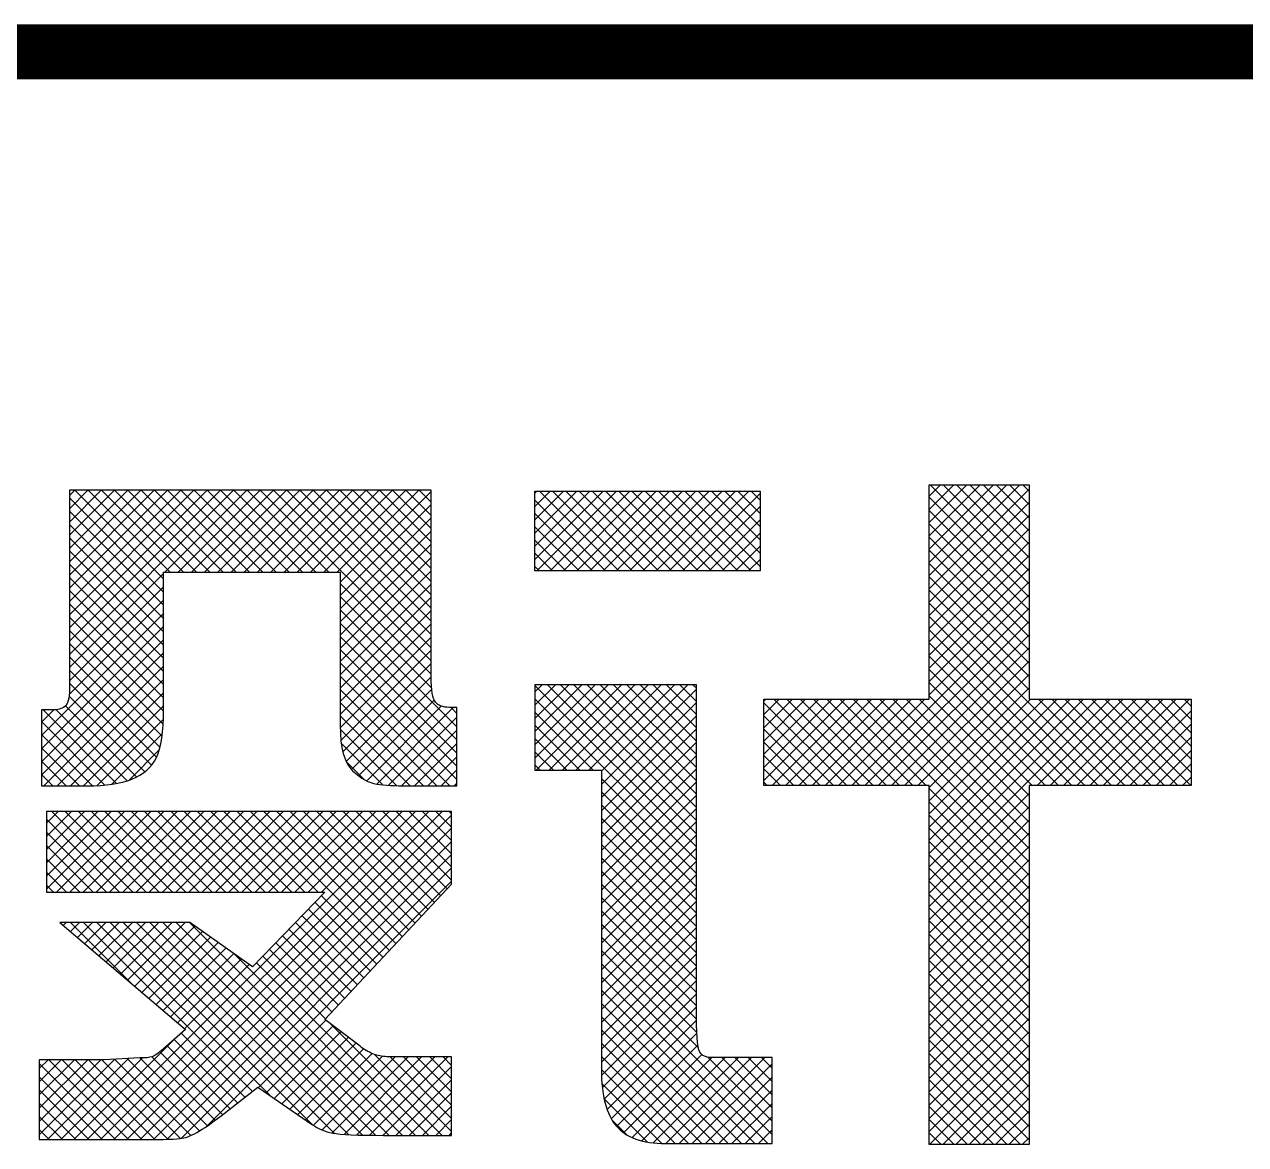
# Model space of a CAD drawing. Header units: millimetres. Extents: x -70627 to 13473, y 10065 to 69465.
# Drawn here: x 5593 to 6708, y 18067 to 19090 of the extents above; entities that cross this region are included whole.
import ezdxf
from ezdxf.enums import TextEntityAlignment as Align

# ---------------------------------------------------------------- set-up
doc = ezdxf.new("R2010")
doc.units = ezdxf.units.MM
doc.layers.add('$TD_AUDIT_GENERATED_(155)', color=7, linetype='Continuous', plot=False)
doc.layers.add('tk', color=7, linetype='Continuous')
doc.styles.add('$TD_AUDIT_GENERATED_(152)', font='', dxfattribs={"width": 0.75})
doc.styles.add('$TD_AUDIT_GENERATED_(174D)', font='', dxfattribs={"width": 0.9})
doc.styles.add('sepd_yb2', font='sepd_gbe.shx', dxfattribs={"width": 0.8, "bigfont": 'sepd_gbc.shx'})
doc.styles.add('TBZT', font='')
doc.styles.get('$TD_AUDIT_GENERATED_(152)').set_extended_font_data('SimSun')
doc.styles.get('$TD_AUDIT_GENERATED_(174D)').set_extended_font_data('SimSun')
doc.styles.get('TBZT').set_extended_font_data('SimSun')

# ---------------------------------------------------------------- blocks, each defined once
blk = doc.blocks.new('$TD_AUDIT_GENERATED_(243E)')
at = {"layer": 'tk'}
for p, q in [((799.705, 117.255), (799.807, 117.358)), ((799.705, 117.134), (799.928, 117.358)), ((799.705, 117.014), (800.049, 117.358)), ((799.705, 116.893), (800.17, 117.358)), ((799.705, 116.772), (800.291, 117.358)), ((799.705, 116.651), (800.412, 117.358)), ((799.705, 116.53), (800.533, 117.358)), ((800.616, 116.454), (799.712, 117.358)), ((800.616, 116.575), (799.833, 117.358)), ((800.616, 116.696), (799.954, 117.358)), ((800.616, 116.817), (800.075, 117.358)), ((800.616, 116.938), (800.196, 117.358)), ((800.616, 117.059), (800.316, 117.358)), ((800.616, 117.18), (800.437, 117.358)), ((800.616, 117.301), (800.558, 117.358)), ((791.851, 117.261), (791.899, 117.31)), ((791.851, 117.14), (792.02, 117.31)), ((791.851, 117.019), (792.141, 117.31)), ((791.851, 116.898), (792.262, 117.31)), ((791.851, 116.777), (792.383, 117.31)), ((791.851, 116.656), (792.504, 117.31)), ((791.851, 116.535), (792.625, 117.31)), ((791.851, 116.414), (792.746, 117.31)), ((791.851, 116.294), (792.867, 117.31)), ((791.851, 116.173), (792.988, 117.31)), ((791.851, 116.052), (793.109, 117.31)), ((791.851, 115.931), (793.23, 117.31)), ((791.851, 115.81), (793.35, 117.31)), ((792.71, 116.38), (791.851, 117.239)), ((792.71, 116.501), (791.901, 117.31)), ((792.77, 116.561), (792.022, 117.31)), ((792.891, 116.561), (792.143, 117.31)), ((793.012, 116.561), (792.263, 117.31)), ((793.133, 116.561), (792.384, 117.31)), ((793.254, 116.561), (792.505, 117.31)), ((793.375, 116.561), (792.626, 117.31)), ((792.723, 116.561), (793.471, 117.31)), ((793.496, 116.561), (792.747, 117.31)), ((792.844, 116.561), (793.592, 117.31)), ((793.617, 116.561), (792.868, 117.31)), ((792.965, 116.561), (793.713, 117.31)), ((793.738, 116.561), (792.989, 117.31)), ((793.085, 116.561), (793.834, 117.31)), ((793.859, 116.561), (793.11, 117.31)), ((793.206, 116.561), (793.955, 117.31)), ((793.979, 116.561), (793.231, 117.31)), ((793.327, 116.561), (794.076, 117.31)), ((794.1, 116.561), (793.352, 117.31)), ((793.448, 116.561), (794.197, 117.31)), ((794.221, 116.561), (793.473, 117.31)), ((793.569, 116.561), (794.318, 117.31)), ((795.154, 115.75), (793.594, 117.31)), ((793.69, 116.561), (794.439, 117.31)), ((795.154, 115.871), (793.714, 117.31)), ((793.811, 116.561), (794.56, 117.31)), ((795.154, 115.992), (793.835, 117.31)), ((793.932, 116.561), (794.681, 117.31)), ((795.154, 116.113), (793.956, 117.31)), ((794.053, 116.561), (794.801, 117.31)), ((795.154, 116.233), (794.077, 117.31)), ((794.174, 116.561), (794.922, 117.31)), ((795.154, 116.354), (794.198, 117.31)), ((794.295, 116.561), (795.043, 117.31)), ((795.154, 116.475), (794.319, 117.31)), ((794.324, 116.469), (795.154, 117.299)), ((795.154, 116.596), (794.44, 117.31)), ((795.154, 116.717), (794.561, 117.31)), ((795.154, 116.838), (794.682, 117.31)), ((795.154, 116.959), (794.803, 117.31)), ((795.154, 117.08), (794.924, 117.31)), ((795.154, 117.201), (795.045, 117.31)), ((796.103, 117.282), (796.121, 117.3)), ((796.103, 117.161), (796.242, 117.3)), ((796.103, 117.04), (796.363, 117.3)), ((796.103, 116.919), (796.484, 117.3)), ((796.103, 116.798), (796.605, 117.3)), ((796.103, 116.677), (796.726, 117.3)), ((796.121, 116.574), (796.847, 117.3)), ((796.869, 116.574), (796.143, 117.3)), ((796.242, 116.574), (796.968, 117.3)), ((796.99, 116.574), (796.264, 117.3)), ((796.363, 116.574), (797.089, 117.3)), ((797.111, 116.574), (796.385, 117.3)), ((796.484, 116.574), (797.21, 117.3)), ((797.232, 116.574), (796.506, 117.3)), ((796.604, 116.574), (797.331, 117.3)), ((797.353, 116.574), (796.626, 117.3)), ((796.725, 116.574), (797.452, 117.3)), ((797.474, 116.574), (796.747, 117.3)), ((796.846, 116.574), (797.572, 117.3)), ((797.594, 116.574), (796.868, 117.3)), ((796.967, 116.574), (797.693, 117.3)), ((797.715, 116.574), (796.989, 117.3)), ((797.088, 116.574), (797.814, 117.3)), ((797.836, 116.574), (797.11, 117.3)), ((797.209, 116.574), (797.935, 117.3)), ((797.957, 116.574), (797.231, 117.3)), ((797.33, 116.574), (798.056, 117.3)), ((798.078, 116.574), (797.352, 117.3)), ((797.451, 116.574), (798.159, 117.281)), ((798.159, 116.614), (797.473, 117.3)), ((798.159, 116.735), (797.594, 117.3)), ((798.159, 116.856), (797.715, 117.3)), ((798.159, 116.977), (797.836, 117.3)), ((798.159, 117.098), (797.957, 117.3)), ((798.159, 117.219), (798.077, 117.3)), ((799.705, 116.409), (800.616, 117.32)), ((800.616, 116.334), (799.705, 117.245)), ((794.324, 116.348), (795.154, 117.178)), ((796.748, 116.574), (796.103, 117.218)), ((797.572, 116.574), (798.159, 117.16)), ((799.705, 116.288), (800.616, 117.199)), ((792.71, 116.259), (791.851, 117.118)), ((794.324, 116.227), (795.154, 117.057)), ((796.627, 116.574), (796.103, 117.097)), ((797.693, 116.574), (798.159, 117.039)), ((800.616, 116.213), (799.705, 117.124)), ((799.705, 116.167), (800.616, 117.078)), ((792.71, 116.138), (791.851, 116.997)), ((794.324, 116.107), (795.154, 116.936)), ((796.506, 116.574), (796.103, 116.976)), ((797.814, 116.574), (798.159, 116.919)), ((800.616, 116.092), (799.705, 117.003)), ((799.705, 116.046), (800.616, 116.957)), ((792.71, 116.017), (791.851, 116.876)), ((794.324, 115.986), (795.154, 116.816)), ((796.385, 116.574), (796.103, 116.855)), ((797.935, 116.574), (798.159, 116.798)), ((800.616, 115.971), (799.705, 116.882)), ((799.705, 115.925), (800.616, 116.836)), ((792.71, 115.896), (791.851, 116.755)), ((794.324, 115.865), (795.154, 116.695)), ((796.264, 116.574), (796.103, 116.735)), ((800.616, 115.85), (799.705, 116.761)), ((799.705, 115.804), (800.616, 116.715)), ((792.71, 115.775), (791.851, 116.634)), ((794.324, 115.744), (795.154, 116.574)), ((796.143, 116.574), (796.103, 116.614)), ((798.055, 116.574), (798.159, 116.677)), ((800.616, 115.729), (799.705, 116.64)), ((799.705, 115.683), (800.616, 116.595)), ((791.851, 115.689), (792.71, 116.548)), ((792.71, 115.655), (791.851, 116.514)), ((795.154, 115.629), (794.324, 116.459)), ((800.616, 115.608), (799.705, 116.519)), ((799.705, 115.563), (800.616, 116.474)), ((791.851, 115.568), (792.71, 116.427)), ((792.71, 115.534), (791.851, 116.393)), ((794.324, 115.623), (795.154, 116.453)), ((800.616, 115.487), (799.705, 116.398)), ((799.705, 115.442), (800.616, 116.353)), ((791.849, 115.445), (792.71, 116.306)), ((792.71, 115.413), (791.851, 116.272)), ((795.157, 115.504), (794.324, 116.338)), ((794.324, 115.502), (795.154, 116.332)), ((801.369, 114.613), (799.705, 116.277)), ((791.595, 115.07), (792.71, 116.185)), ((792.71, 115.292), (791.851, 116.151)), ((795.39, 115.15), (794.324, 116.217)), ((794.324, 115.381), (795.154, 116.211)), ((798.996, 114.613), (800.616, 116.232)), ((801.248, 114.613), (799.705, 116.156)), ((791.595, 114.949), (792.71, 116.064)), ((792.706, 115.174), (791.851, 116.03)), ((795.39, 115.029), (794.324, 116.096)), ((794.324, 115.26), (795.154, 116.09)), ((799.117, 114.613), (800.616, 116.111)), ((801.127, 114.613), (799.705, 116.035)), ((791.595, 114.828), (792.71, 115.943)), ((792.696, 115.064), (791.851, 115.909)), ((795.39, 114.909), (794.324, 115.975)), ((794.324, 115.139), (795.154, 115.969)), ((799.238, 114.613), (800.616, 115.99)), ((801.006, 114.613), (799.705, 115.915)), ((791.595, 114.707), (792.71, 115.823)), ((792.677, 114.962), (791.851, 115.788)), ((795.39, 114.788), (794.324, 115.854)), ((794.33, 115.025), (795.154, 115.848)), ((799.359, 114.613), (800.616, 115.869)), ((800.885, 114.613), (799.705, 115.794)), ((791.618, 114.61), (792.71, 115.702)), ((795.39, 114.667), (794.324, 115.733)), ((794.348, 114.921), (795.154, 115.727)), ((799.48, 114.613), (800.616, 115.748)), ((791.739, 114.61), (792.71, 115.581)), ((792.646, 114.872), (791.851, 115.667)), ((795.326, 114.61), (794.324, 115.612)), ((794.378, 114.831), (795.154, 115.606)), ((799.601, 114.613), (800.616, 115.627)), ((800.765, 114.613), (799.705, 115.673)), ((792.6, 114.797), (791.851, 115.546)), ((791.859, 114.61), (792.71, 115.46)), ((795.205, 114.61), (794.324, 115.491)), ((794.426, 114.758), (795.159, 115.491)), ((796.103, 115.468), (796.169, 115.533)), ((796.103, 115.347), (796.29, 115.533)), ((796.103, 115.226), (796.411, 115.533)), ((796.103, 115.105), (796.532, 115.533)), ((796.103, 114.984), (796.653, 115.533)), ((796.103, 114.863), (796.773, 115.533)), ((797.578, 114.051), (796.103, 115.525)), ((796.113, 114.752), (796.894, 115.533)), ((797.578, 114.172), (796.216, 115.533)), ((796.234, 114.752), (797.015, 115.533)), ((797.578, 114.292), (796.337, 115.533)), ((796.355, 114.752), (797.136, 115.533)), ((797.578, 114.413), (796.458, 115.533)), ((796.476, 114.752), (797.257, 115.533)), ((797.578, 114.534), (796.579, 115.533)), ((796.596, 114.752), (797.378, 115.533)), ((797.578, 114.655), (796.7, 115.533)), ((796.71, 114.744), (797.499, 115.533)), ((796.71, 114.623), (797.578, 115.492)), ((797.578, 114.776), (796.821, 115.533)), ((797.578, 114.897), (796.942, 115.533)), ((797.578, 115.018), (797.063, 115.533)), ((797.578, 115.139), (797.184, 115.533)), ((797.578, 115.26), (797.305, 115.533)), ((797.578, 115.381), (797.425, 115.533)), ((797.578, 115.502), (797.546, 115.533)), ((800.644, 114.613), (799.705, 115.552)), ((799.705, 114.595), (800.616, 115.506)), ((792.539, 114.737), (791.847, 115.429)), ((795.085, 114.61), (794.324, 115.371)), ((794.491, 114.702), (795.182, 115.393)), ((797.578, 113.93), (796.103, 115.404)), ((796.71, 114.502), (797.578, 115.371)), ((798.194, 115.382), (798.212, 115.4)), ((798.194, 115.261), (798.333, 115.4)), ((798.194, 115.14), (798.454, 115.4)), ((798.194, 115.019), (798.575, 115.4)), ((798.194, 114.898), (798.696, 115.4)), ((798.194, 114.778), (798.817, 115.4)), ((798.194, 114.657), (798.938, 115.4)), ((798.951, 114.613), (798.194, 115.369)), ((798.271, 114.613), (799.059, 115.4)), ((799.072, 114.613), (798.284, 115.4)), ((798.392, 114.613), (799.18, 115.4)), ((799.193, 114.613), (798.405, 115.4)), ((798.513, 114.613), (799.301, 115.4)), ((799.314, 114.613), (798.526, 115.4)), ((798.634, 114.613), (799.422, 115.4)), ((799.434, 114.613), (798.647, 115.4)), ((798.755, 114.613), (799.542, 115.4)), ((799.555, 114.613), (798.768, 115.4)), ((798.876, 114.613), (799.663, 115.4)), ((799.676, 114.613), (798.889, 115.4)), ((800.616, 113.794), (799.009, 115.4)), ((800.616, 113.915), (799.13, 115.4)), ((800.616, 114.036), (799.251, 115.4)), ((800.616, 114.157), (799.372, 115.4)), ((800.616, 114.278), (799.493, 115.4)), ((800.616, 114.399), (799.614, 115.4)), ((800.616, 114.52), (799.705, 115.431)), ((799.705, 114.474), (800.631, 115.4)), ((799.705, 114.353), (800.752, 115.4)), ((799.705, 114.232), (800.872, 115.4)), ((799.705, 114.112), (800.993, 115.4)), ((799.705, 113.991), (801.114, 115.4)), ((799.705, 113.87), (801.235, 115.4)), ((799.705, 113.749), (801.356, 115.4)), ((800.689, 114.613), (801.477, 115.4)), ((801.49, 114.613), (800.702, 115.4)), ((800.81, 114.613), (801.598, 115.4)), ((801.611, 114.613), (800.823, 115.4)), ((800.931, 114.613), (801.719, 115.4)), ((801.732, 114.613), (800.944, 115.4)), ((801.052, 114.613), (801.84, 115.4)), ((801.853, 114.613), (801.065, 115.4)), ((801.173, 114.613), (801.961, 115.4)), ((801.974, 114.613), (801.186, 115.4)), ((801.294, 114.613), (802.082, 115.4)), ((802.095, 114.613), (801.307, 115.4)), ((802.097, 114.731), (801.428, 115.4)), ((802.097, 114.852), (801.549, 115.4)), ((802.097, 114.973), (801.67, 115.4)), ((802.097, 115.094), (801.791, 115.4)), ((802.097, 115.215), (801.911, 115.4)), ((802.097, 115.336), (802.032, 115.4)), ((791.595, 115.191), (791.707, 115.303)), ((792.281, 114.632), (791.61, 115.303)), ((792.378, 114.656), (791.729, 115.305)), ((792.465, 114.69), (791.814, 115.341)), ((791.98, 114.61), (792.71, 115.339)), ((794.964, 114.61), (794.324, 115.25)), ((794.566, 114.656), (795.247, 115.337)), ((794.657, 114.626), (795.357, 115.326)), ((794.766, 114.615), (795.39, 115.238)), ((795.39, 115.271), (795.336, 115.326)), ((796.635, 114.752), (796.103, 115.284)), ((796.71, 114.381), (797.578, 115.25)), ((798.83, 114.613), (798.194, 115.249)), ((801.415, 114.613), (802.097, 115.295)), ((792.175, 114.617), (791.595, 115.198)), ((792.103, 114.612), (792.708, 115.216)), ((794.841, 114.611), (794.324, 115.128)), ((796.514, 114.752), (796.103, 115.163)), ((796.71, 114.261), (797.578, 115.129)), ((798.709, 114.613), (798.194, 115.128)), ((801.536, 114.613), (802.097, 115.174)), ((792.061, 114.61), (791.595, 115.077)), ((792.237, 114.625), (792.699, 115.086)), ((794.883, 114.61), (795.39, 115.118)), ((796.393, 114.752), (796.103, 115.042)), ((796.71, 114.14), (797.578, 115.008)), ((801.657, 114.613), (802.097, 115.053)), ((791.941, 114.61), (791.595, 114.956)), ((792.395, 114.662), (792.67, 114.937)), ((794.712, 114.619), (794.334, 114.998)), ((795.003, 114.61), (795.39, 114.997)), ((796.272, 114.752), (796.103, 114.921)), ((798.588, 114.613), (798.194, 115.007)), ((801.778, 114.613), (802.097, 114.932)), ((791.82, 114.61), (791.595, 114.835)), ((794.542, 114.668), (794.377, 114.833)), ((795.124, 114.61), (795.39, 114.876)), ((796.151, 114.752), (796.103, 114.8)), ((796.71, 114.019), (797.578, 114.887)), ((798.467, 114.613), (798.194, 114.886)), ((801.898, 114.613), (802.097, 114.811)), ((791.699, 114.61), (791.595, 114.714)), ((795.245, 114.61), (795.39, 114.755)), ((796.71, 113.898), (797.578, 114.766)), ((797.578, 113.809), (796.71, 114.677)), ((798.346, 114.613), (798.194, 114.765)), ((802.019, 114.613), (802.097, 114.69)), ((795.366, 114.61), (795.39, 114.634)), ((796.71, 113.777), (797.578, 114.645)), ((798.225, 114.613), (798.194, 114.644)), ((800.616, 113.673), (799.705, 114.584)), ((797.578, 113.688), (796.71, 114.556)), ((796.71, 113.656), (797.578, 114.525)), ((799.705, 113.628), (800.616, 114.539)), ((800.616, 113.552), (799.705, 114.464)), ((791.64, 114.269), (791.747, 114.376)), ((791.64, 114.148), (791.868, 114.376)), ((791.64, 114.027), (791.989, 114.376)), ((791.64, 113.906), (792.11, 114.376)), ((791.64, 113.785), (792.231, 114.376)), ((791.64, 113.665), (792.352, 114.376)), ((792.43, 113.637), (791.69, 114.376)), ((791.733, 113.637), (792.473, 114.376)), ((792.551, 113.637), (791.811, 114.376)), ((791.854, 113.637), (792.593, 114.376)), ((792.671, 113.637), (791.932, 114.376)), ((791.975, 113.637), (792.714, 114.376)), ((792.013, 111.378), (795.012, 114.376)), ((792.792, 113.637), (792.053, 114.376)), ((792.096, 113.637), (792.835, 114.376)), ((792.134, 111.378), (795.133, 114.376)), ((792.913, 113.637), (792.174, 114.376)), ((792.217, 113.637), (792.956, 114.376)), ((792.255, 111.378), (795.254, 114.376)), ((793.034, 113.637), (792.295, 114.376)), ((792.338, 113.637), (793.077, 114.376)), ((792.376, 111.378), (795.342, 114.343)), ((793.155, 113.637), (792.416, 114.376)), ((792.459, 113.637), (793.198, 114.376)), ((793.276, 113.637), (792.537, 114.376)), ((792.58, 113.637), (793.319, 114.376)), ((793.397, 113.637), (792.658, 114.376)), ((792.701, 113.637), (793.44, 114.376)), ((793.518, 113.637), (792.779, 114.376)), ((792.822, 113.637), (793.561, 114.376)), ((793.639, 113.637), (792.9, 114.376)), ((792.942, 113.637), (793.682, 114.376)), ((793.76, 113.637), (793.02, 114.376)), ((793.063, 113.637), (793.803, 114.376)), ((793.881, 113.637), (793.141, 114.376)), ((793.184, 113.637), (793.924, 114.376)), ((794.002, 113.637), (793.262, 114.376)), ((793.305, 113.637), (794.044, 114.376)), ((794.122, 113.637), (793.383, 114.376)), ((793.426, 113.637), (794.165, 114.376)), ((794.775, 113.105), (793.504, 114.376)), ((793.547, 113.637), (794.286, 114.376)), ((794.833, 113.168), (793.625, 114.376)), ((793.668, 113.637), (794.407, 114.376)), ((794.892, 113.23), (793.746, 114.376)), ((793.789, 113.637), (794.528, 114.376)), ((794.95, 113.293), (793.867, 114.376)), ((793.91, 113.637), (794.649, 114.376)), ((795.009, 113.355), (793.988, 114.376)), ((794.031, 113.637), (794.77, 114.376)), ((795.067, 113.418), (794.109, 114.376)), ((794.152, 113.637), (794.891, 114.376)), ((795.126, 113.48), (794.23, 114.376)), ((795.184, 113.543), (794.351, 114.376)), ((795.242, 113.605), (794.471, 114.376)), ((795.301, 113.668), (794.592, 114.376)), ((795.342, 113.748), (794.713, 114.376)), ((795.342, 113.869), (794.834, 114.376)), ((795.342, 113.99), (794.955, 114.376)), ((795.342, 114.111), (795.076, 114.376)), ((795.342, 114.232), (795.197, 114.376)), ((795.342, 114.353), (795.318, 114.376)), ((797.578, 113.567), (796.71, 114.436)), ((796.71, 113.535), (797.578, 114.404)), ((799.705, 113.507), (800.616, 114.418)), ((800.616, 113.432), (799.705, 114.343)), ((792.309, 113.637), (791.64, 114.306)), ((797.578, 113.446), (796.71, 114.315)), ((796.71, 113.414), (797.578, 114.283)), ((799.705, 113.386), (800.616, 114.297)), ((792.188, 113.637), (791.64, 114.185)), ((792.497, 111.378), (795.342, 114.223)), ((797.578, 113.325), (796.71, 114.194)), ((796.71, 113.293), (797.578, 114.162)), ((800.616, 113.311), (799.705, 114.222)), ((799.705, 113.265), (800.616, 114.176)), ((792.067, 113.637), (791.64, 114.064)), ((792.619, 111.379), (795.342, 114.102)), ((797.578, 113.204), (796.71, 114.073)), ((796.71, 113.172), (797.578, 114.041)), ((800.616, 113.19), (799.705, 114.101)), ((799.705, 113.144), (800.616, 114.055)), ((791.946, 113.637), (791.64, 113.943)), ((792.742, 111.381), (795.342, 113.981)), ((797.578, 113.083), (796.71, 113.952)), ((796.71, 113.051), (797.578, 113.92)), ((800.616, 113.069), (799.705, 113.98)), ((799.705, 113.023), (800.616, 113.934)), ((791.825, 113.637), (791.64, 113.822)), ((792.87, 111.388), (795.342, 113.86)), ((797.578, 112.962), (796.71, 113.831)), ((796.71, 112.93), (797.578, 113.799)), ((800.616, 112.948), (799.705, 113.859)), ((799.705, 112.902), (800.616, 113.813)), ((791.704, 113.637), (791.64, 113.701)), ((793.099, 111.496), (795.342, 113.739)), ((797.578, 112.841), (796.71, 113.71)), ((796.71, 112.81), (797.578, 113.678)), ((800.616, 112.827), (799.705, 113.738)), ((799.705, 112.781), (800.616, 113.693)), ((794.717, 113.043), (794.154, 113.606)), ((797.578, 112.721), (796.71, 113.589)), ((796.71, 112.689), (797.578, 113.557)), ((800.616, 112.706), (799.705, 113.617)), ((799.705, 112.661), (800.616, 113.572)), ((794.6, 112.918), (794.035, 113.483)), ((794.658, 112.98), (794.094, 113.544)), ((797.578, 112.6), (796.71, 113.468)), ((800.616, 112.585), (799.705, 113.496)), ((799.705, 112.54), (800.616, 113.451)), ((791.794, 113.335), (791.821, 113.362)), ((791.859, 113.28), (791.942, 113.362)), ((792.413, 112.807), (791.859, 113.362)), ((791.925, 113.224), (792.062, 113.362)), ((793.522, 111.819), (791.98, 113.362)), ((791.99, 113.168), (792.183, 113.362)), ((792.055, 113.113), (792.304, 113.362)), ((793.677, 111.786), (792.1, 113.362)), ((792.12, 113.057), (792.425, 113.362)), ((792.186, 113.001), (792.546, 113.362)), ((794.064, 111.519), (792.221, 113.362)), ((792.251, 112.946), (792.667, 113.362)), ((792.316, 112.89), (792.788, 113.362)), ((794.268, 111.436), (792.342, 113.362)), ((792.381, 112.834), (792.909, 113.362)), ((794.402, 111.423), (792.463, 113.362)), ((794.527, 111.419), (792.584, 113.362)), ((794.65, 111.417), (792.705, 113.362)), ((794.771, 111.417), (792.826, 113.362)), ((794.892, 111.417), (792.947, 113.362)), ((794.483, 112.793), (793.916, 113.36)), ((794.541, 112.855), (793.975, 113.422)), ((796.71, 112.568), (797.578, 113.436)), ((797.578, 112.479), (796.71, 113.347)), ((800.616, 112.464), (799.705, 113.375)), ((792.447, 112.779), (792.997, 113.328)), ((792.512, 112.723), (793.067, 113.278)), ((792.577, 112.667), (793.138, 113.228)), ((794.366, 112.668), (793.796, 113.238)), ((794.425, 112.73), (793.856, 113.299)), ((796.71, 112.447), (797.578, 113.315)), ((797.581, 112.355), (796.71, 113.226)), ((799.705, 112.419), (800.616, 113.33)), ((800.616, 112.343), (799.705, 113.254)), ((792.642, 112.612), (793.209, 113.178)), ((792.708, 112.556), (793.28, 113.128)), ((794.249, 112.543), (793.677, 113.115)), ((794.308, 112.605), (793.737, 113.176)), ((796.71, 112.326), (797.578, 113.194)), ((799.705, 112.298), (800.616, 113.209)), ((800.616, 112.222), (799.705, 113.133)), ((792.773, 112.5), (793.351, 113.078)), ((792.838, 112.445), (793.422, 113.028)), ((795.013, 111.417), (793.353, 113.077)), ((794.191, 112.48), (793.618, 113.054)), ((797.595, 112.22), (796.71, 113.105)), ((796.71, 112.205), (797.578, 113.074)), ((799.705, 112.177), (800.616, 113.088)), ((800.616, 112.101), (799.705, 113.013)), ((792.903, 112.389), (793.492, 112.978)), ((795.134, 111.417), (793.558, 112.992)), ((798.269, 111.425), (796.71, 112.985)), ((796.71, 112.084), (797.578, 112.953)), ((799.705, 112.056), (800.616, 112.967)), ((800.616, 111.981), (799.705, 112.892)), ((798.231, 111.342), (796.71, 112.864)), ((796.71, 111.964), (797.578, 112.832)), ((799.705, 111.935), (800.616, 112.846)), ((798.11, 111.342), (796.71, 112.743)), ((796.718, 111.851), (797.578, 112.711)), ((800.616, 111.86), (799.705, 112.771)), ((799.705, 111.814), (800.616, 112.725)), ((797.989, 111.342), (796.71, 112.622)), ((796.735, 111.747), (797.578, 112.59)), ((800.616, 111.739), (799.705, 112.65)), ((799.705, 111.693), (800.616, 112.604)), ((793.577, 111.854), (794.192, 112.468)), ((797.868, 111.342), (796.71, 112.501)), ((796.762, 111.653), (797.578, 112.469)), ((800.616, 111.618), (799.705, 112.529)), ((799.705, 111.572), (800.616, 112.483)), ((793.454, 111.766), (792.871, 112.349)), ((793.649, 111.805), (794.261, 112.416)), ((793.721, 111.755), (794.329, 112.364)), ((795.254, 111.417), (794.239, 112.432)), ((797.748, 111.342), (796.71, 112.38)), ((796.8, 111.569), (797.581, 112.351)), ((800.616, 111.497), (799.705, 112.408)), ((799.705, 111.451), (800.616, 112.362)), ((791.892, 111.378), (792.808, 112.294)), ((793.318, 111.66), (792.742, 112.236)), ((793.386, 111.713), (792.807, 112.293)), ((793.792, 111.706), (794.398, 112.312)), ((793.864, 111.657), (794.467, 112.26)), ((797.627, 111.342), (796.71, 112.259)), ((796.849, 111.498), (797.591, 112.24)), ((800.616, 111.376), (799.705, 112.287)), ((799.707, 111.333), (800.616, 112.242)), ((791.575, 111.423), (792.264, 112.112)), ((791.575, 112.028), (791.655, 112.108)), ((791.575, 111.907), (791.776, 112.108)), ((791.575, 111.786), (791.897, 112.108)), ((791.575, 111.665), (792.017, 112.108)), ((791.575, 111.544), (792.138, 112.108)), ((791.651, 111.378), (792.391, 112.119)), ((792.391, 111.378), (791.662, 112.108)), ((791.772, 111.378), (792.518, 112.124)), ((792.512, 111.378), (791.783, 112.108)), ((792.632, 111.379), (791.904, 112.108)), ((792.75, 111.382), (792.025, 112.108)), ((792.865, 111.388), (792.145, 112.108)), ((792.958, 111.416), (792.262, 112.112)), ((793.038, 111.457), (792.377, 112.118)), ((793.111, 111.504), (792.492, 112.124)), ((793.182, 111.555), (792.602, 112.134)), ((793.25, 111.607), (792.677, 112.181)), ((793.936, 111.607), (794.536, 112.208)), ((794.007, 111.558), (794.615, 112.165)), ((794.079, 111.509), (794.709, 112.139)), ((794.158, 111.467), (794.825, 112.134)), ((794.251, 111.439), (794.945, 112.133)), ((794.359, 111.426), (795.066, 112.133)), ((794.474, 111.42), (795.187, 112.133)), ((794.592, 111.418), (795.308, 112.133)), ((795.342, 111.451), (794.635, 112.158)), ((795.342, 111.571), (794.779, 112.134)), ((795.342, 111.692), (794.901, 112.133)), ((795.342, 111.813), (795.022, 112.133)), ((795.342, 111.934), (795.143, 112.133)), ((795.342, 112.055), (795.264, 112.133)), ((797.506, 111.342), (796.71, 112.138)), ((796.913, 111.441), (797.627, 112.155)), ((796.99, 111.397), (797.72, 112.127)), ((797.08, 111.366), (797.841, 112.127)), ((797.183, 111.348), (797.961, 112.127)), ((797.298, 111.342), (798.082, 112.127)), ((797.419, 111.342), (798.203, 112.127)), ((798.269, 111.546), (797.686, 112.129)), ((798.269, 111.667), (797.809, 112.127)), ((798.269, 111.788), (797.93, 112.127)), ((798.269, 111.909), (798.051, 112.127)), ((798.269, 112.03), (798.172, 112.127)), ((800.538, 111.333), (799.705, 112.166)), ((799.828, 111.333), (800.616, 112.121)), ((792.27, 111.378), (791.575, 112.073)), ((794.712, 111.417), (795.342, 112.046)), ((797.385, 111.342), (796.71, 112.017)), ((797.54, 111.342), (798.269, 112.071)), ((800.417, 111.333), (799.705, 112.045)), ((799.948, 111.333), (800.616, 112)), ((792.15, 111.378), (791.575, 111.952)), ((794.833, 111.417), (795.342, 111.925)), ((797.263, 111.343), (796.714, 111.892)), ((797.661, 111.342), (798.269, 111.95)), ((800.296, 111.333), (799.705, 111.924)), ((792.029, 111.378), (791.575, 111.832)), ((794.954, 111.417), (795.342, 111.804)), ((797.781, 111.342), (798.269, 111.829)), ((800.175, 111.333), (799.705, 111.803)), ((800.069, 111.333), (800.616, 111.879)), ((791.908, 111.378), (791.575, 111.711)), ((795.075, 111.417), (795.342, 111.683)), ((797.13, 111.355), (796.734, 111.751)), ((797.902, 111.342), (798.269, 111.709)), ((800.054, 111.333), (799.705, 111.682)), ((800.19, 111.333), (800.616, 111.758)), ((791.787, 111.378), (791.575, 111.59)), ((795.196, 111.417), (795.342, 111.562)), ((796.944, 111.42), (796.806, 111.558)), ((798.023, 111.342), (798.269, 111.588)), ((799.933, 111.333), (799.705, 111.562)), ((800.311, 111.333), (800.616, 111.637)), ((791.666, 111.378), (791.575, 111.469)), ((795.317, 111.417), (795.342, 111.442)), ((798.144, 111.342), (798.269, 111.467)), ((799.813, 111.333), (799.705, 111.441)), ((800.432, 111.333), (800.616, 111.516)), ((798.265, 111.342), (798.269, 111.346)), ((800.553, 111.333), (800.616, 111.395))]:
    blk.add_line(p, q, dxfattribs=at)
at = {"layer": 'tk', "const_width": 0.5}
blk.add_lwpolyline([(720.24, 121.314), (860.24, 121.314)], dxfattribs=at)
at = {"layer": 'tk', "color": 7}
for points in [[(799.705, 117.358), (800.616, 117.358), (800.616, 115.4), (802.097, 115.4), (802.097, 114.613), (800.616, 114.613), (800.616, 111.333), (799.705, 111.333), (799.705, 114.613), (798.194, 114.613), (798.194, 115.4), (799.705, 115.4)], [(798.159, 117.3), (798.159, 116.574), (796.103, 116.574), (796.103, 117.3)]]:
    blk.add_lwpolyline(points, close=True, dxfattribs=at)
for points, knots in [([(791.595, 114.61), (791.595, 114.61), (791.595, 115.303), (791.595, 115.303), (791.595, 115.303), (791.702, 115.303), (791.702, 115.303), (791.743, 115.303), (791.778, 115.313), (791.807, 115.334), (791.836, 115.355), (791.851, 115.407), (791.851, 115.491), (791.851, 115.491), (791.851, 117.31), (791.851, 117.31), (791.851, 117.31), (795.154, 117.31), (795.154, 117.31), (795.154, 117.31), (795.154, 115.605), (795.154, 115.605), (795.154, 115.484), (795.167, 115.407), (795.193, 115.375), (795.218, 115.342), (795.261, 115.326), (795.319, 115.326), (795.319, 115.326), (795.39, 115.326), (795.39, 115.326), (795.39, 115.326), (795.39, 114.61), (795.39, 114.61), (795.39, 114.61), (794.937, 114.61), (794.937, 114.61), (794.824, 114.61), (794.732, 114.615), (794.659, 114.626), (794.587, 114.637), (794.513, 114.677), (794.437, 114.747), (794.361, 114.818), (794.324, 114.956), (794.324, 115.164), (794.324, 115.164), (794.324, 116.561), (794.324, 116.561), (794.324, 116.561), (792.71, 116.561), (792.71, 116.561), (792.71, 116.561), (792.71, 115.303), (792.71, 115.303), (792.71, 115.104), (792.688, 114.96), (792.645, 114.869), (792.601, 114.778), (792.527, 114.712), (792.421, 114.671), (792.315, 114.63), (792.18, 114.61), (792.016, 114.61), (792.016, 114.61), (791.595, 114.61), (791.595, 114.61)], [0, 0, 0, 0, 1, 1, 1, 2, 2, 2, 3, 3, 3, 4, 4, 4, 5, 5, 5, 6, 6, 6, 7, 7, 7, 8, 8, 8, 9, 9, 9, 10, 10, 10, 11, 11, 11, 12, 12, 12, 13, 13, 13, 14, 14, 14, 15, 15, 15, 16, 16, 16, 17, 17, 17, 18, 18, 18, 19, 19, 19, 20, 20, 20, 21, 21, 21, 22, 22, 22, 22]), ([(796.103, 115.533), (796.103, 115.533), (797.578, 115.533), (797.578, 115.533), (797.578, 115.533), (797.578, 112.496), (797.578, 112.496), (797.578, 112.299), (797.591, 112.189), (797.617, 112.164), (797.643, 112.139), (797.674, 112.127), (797.711, 112.127), (797.711, 112.127), (798.269, 112.127), (798.269, 112.127), (798.269, 112.127), (798.269, 111.342), (798.269, 111.342), (798.269, 111.342), (797.296, 111.342), (797.296, 111.342), (797.085, 111.342), (796.934, 111.396), (796.844, 111.504), (796.755, 111.612), (796.71, 111.782), (796.71, 112.013), (796.71, 112.013), (796.71, 114.752), (796.71, 114.752), (796.71, 114.752), (796.103, 114.752), (796.103, 114.752), (796.103, 114.752), (796.103, 115.533), (796.103, 115.533)], [0, 0, 0, 0, 1, 1, 1, 2, 2, 2, 3, 3, 3, 4, 4, 4, 5, 5, 5, 6, 6, 6, 7, 7, 7, 8, 8, 8, 9, 9, 9, 10, 10, 10, 11, 11, 11, 12, 12, 12, 12]), ([(791.575, 112.108), (791.575, 112.108), (792.168, 112.108), (792.168, 112.108), (792.168, 112.108), (792.492, 112.124), (792.492, 112.124), (792.544, 112.124), (792.582, 112.127), (792.604, 112.135), (792.627, 112.142), (792.662, 112.167), (792.71, 112.208), (792.71, 112.208), (792.911, 112.383), (792.911, 112.383), (792.911, 112.383), (791.763, 113.362), (791.763, 113.362), (791.763, 113.362), (792.949, 113.362), (792.949, 113.362), (792.949, 113.362), (793.523, 112.956), (793.523, 112.956), (793.523, 112.956), (794.184, 113.637), (794.184, 113.637), (794.184, 113.637), (791.64, 113.637), (791.64, 113.637), (791.64, 113.637), (791.64, 114.376), (791.64, 114.376), (791.64, 114.376), (795.342, 114.376), (795.342, 114.376), (795.342, 114.376), (795.342, 113.712), (795.342, 113.712), (795.342, 113.712), (794.184, 112.474), (794.184, 112.474), (794.184, 112.474), (794.505, 112.231), (794.505, 112.231), (794.54, 112.203), (794.579, 112.18), (794.622, 112.162), (794.665, 112.145), (794.708, 112.136), (794.75, 112.135), (794.792, 112.134), (794.897, 112.133), (795.066, 112.133), (795.066, 112.133), (795.342, 112.133), (795.342, 112.133), (795.342, 112.133), (795.342, 111.417), (795.342, 111.417), (795.342, 111.417), (794.719, 111.417), (794.719, 111.417), (794.482, 111.417), (794.327, 111.424), (794.256, 111.438), (794.184, 111.452), (794.123, 111.477), (794.071, 111.514), (794.071, 111.514), (793.572, 111.858), (793.572, 111.858), (793.572, 111.858), (793.235, 111.595), (793.235, 111.595), (793.066, 111.463), (792.942, 111.394), (792.863, 111.388), (792.785, 111.381), (792.658, 111.378), (792.483, 111.378), (792.483, 111.378), (791.575, 111.378), (791.575, 111.378), (791.575, 111.378), (791.575, 112.108), (791.575, 112.108)], [0, 0, 0, 0, 1, 1, 1, 2, 2, 2, 3, 3, 3, 4, 4, 4, 5, 5, 5, 6, 6, 6, 7, 7, 7, 8, 8, 8, 9, 9, 9, 10, 10, 10, 11, 11, 11, 12, 12, 12, 13, 13, 13, 14, 14, 14, 15, 15, 15, 16, 16, 16, 17, 17, 17, 18, 18, 18, 19, 19, 19, 20, 20, 20, 21, 21, 21, 22, 22, 22, 23, 23, 23, 24, 24, 24, 25, 25, 25, 26, 26, 26, 27, 27, 27, 28, 28, 28, 29, 29, 29, 29])]:
    blk.add_open_spline(points, degree=3, knots=knots, dxfattribs=at)
at = {"layer": '$TD_AUDIT_GENERATED_(155)', "style": 'sepd_yb2', "flags": 1}
for tag, p in [('{LZCO-CB-W70-H36}', (140.29, 41.239)), ('{LZCO-ZZ-W63-H35-D10}', (528.732, 41.314))]:
    blk.add_attdef(tag, text='', height=4, dxfattribs=at).set_placement(p, align=Align.BOTTOM_RIGHT)
at = {"layer": 'tk', "style": 'sepd_yb2'}
for tag, height, p in [('\\M+5B9A4\\M+5B3CC1', 4, (779.701, 105.963)), ('\\M+5B9A4\\M+5B3CC', 6, (779.26, 103.628)), ('\\M+5BDD7\\M+5B6CE', 6, (833.055, 103.164)), ('\\M+5B9A4\\M+5B3CC2', 4, (779.111, 101.376)), ('\\M+5CDBC\\M+5C3FB1', 6, (820.24, 78.314)), ('\\M+5CDBC\\M+5C3FB', 6, (820.24, 74.314)), ('\\M+5CDBC\\M+5C3FB2', 6, (820.24, 70.314)), ('\\M+5B1C8\\M+5C0FD', 5, (740.374, 45.814)), ('\\M+5C8D5\\M+5C6DA', 5, (770.167, 45.814)), ('\\M+5CDBC\\M+5BAC5', 5, (827.283, 46.043))]:
    blk.add_attdef(tag, text='', height=height, dxfattribs=at).set_placement(p, align=Align.MIDDLE_CENTER)
at = {"layer": 'tk', "flags": 3}
for tag, height, style, width, p in [('N\\M+5C5FA\\M+5D7BC_T6_H7', 2, '$TD_AUDIT_GENERATED_(174D)', 0.8, (758.174, 93.994)), ('N\\M+5C5FA\\M+5D7BC\\M+5C8D5\\M+5C6DA_T5_H1.5', 1.5, 'TBZT', 0.65, (774.043, 93.959)), ('N\\M+5C9F3\\M+5BACB\\M+5D2BB_T6_H7', 2, '$TD_AUDIT_GENERATED_(174D)', 0.8, (758.174, 85.994)), ('N\\M+5C9F3\\M+5BACB\\M+5D2BB\\M+5C8D5\\M+5C6DA_T5_H1.5', 1.5, 'TBZT', 0.65, (774.053, 86.151)), ('N\\M+5C9F3\\M+5BACB\\M+5B6FE_T6_H7', 2, '$TD_AUDIT_GENERATED_(174D)', 0.8, (758.174, 77.994)), ('N\\M+5C9F3\\M+5BACB\\M+5B6FE\\M+5C8D5\\M+5C6DA_T5_H1.5', 1.5, 'TBZT', 0.65, (773.934, 78.115)), ('N\\M+5D0A3\\M+5BACB_T6_H7', 2, '$TD_AUDIT_GENERATED_(174D)', 0.8, (758.284, 69.994)), ('N\\M+5D0A3\\M+5BACB\\M+5C8D5\\M+5C6DA_T5_H1.5', 1.5, 'TBZT', 0.65, (773.939, 69.851)), ('N\\M+5C9E8\\M+5BCC6_T6_H7', 2, '$TD_AUDIT_GENERATED_(174D)', 0.8, (758.174, 61.994)), ('N\\M+5C9E8\\M+5BCC6\\M+5C8D5\\M+5C6DA_T5_H1.5', 1.5, 'TBZT', 0.65, (773.501, 62.194)), ('N\\M+5D6C6\\M+5CDBC_T6_H7', 2, '$TD_AUDIT_GENERATED_(174D)', 0.8, (758.065, 53.994)), ('N\\M+5D6C6\\M+5CDBC\\M+5C8D5\\M+5C6DA_T5_H1.5', 1.5, 'TBZT', 0.65, (773.61, 54.099))]:
    blk.add_attdef(tag, text='', height=height, dxfattribs=dict(at, style=style, width=width)).set_placement(p, align=Align.MIDDLE_CENTER)
at = {"layer": 'tk', "style": '$TD_AUDIT_GENERATED_(152)', "width": 0.8, "flags": 3}
for tag, p in [('LZCO_NCB-W70-H36_T7', (143.799, 77.314)), ('LZCO_NZZ-W63-H35_T7', (528.732, 76.314))]:
    blk.add_attdef(tag, text='', height=3, dxfattribs=at).set_placement(p, align=Align.TOP_RIGHT)
blk.add_attdef('LZHQINS_N5__0__\\M+5BBE1\\M+5C7A9\\M+5C0B8.DWG__0__1_T8', text='', height=3, dxfattribs=at).set_placement((720.24, 41.314), align=Align.BOTTOM_RIGHT)
blk.add_attdef('LZFRAME', (812.741, 35.318), '', height=3, dxfattribs=at)

msp = doc.modelspace()

# ---------------------------------------------------------------- block references
at = {"xscale": 100, "yscale": 100, "zscale": 100}
msp.add_blockref('$TD_AUDIT_GENERATED_(243E)', (-73551.3, 6933.7), dxfattribs=at)

doc.saveas('drawing.dxf')
